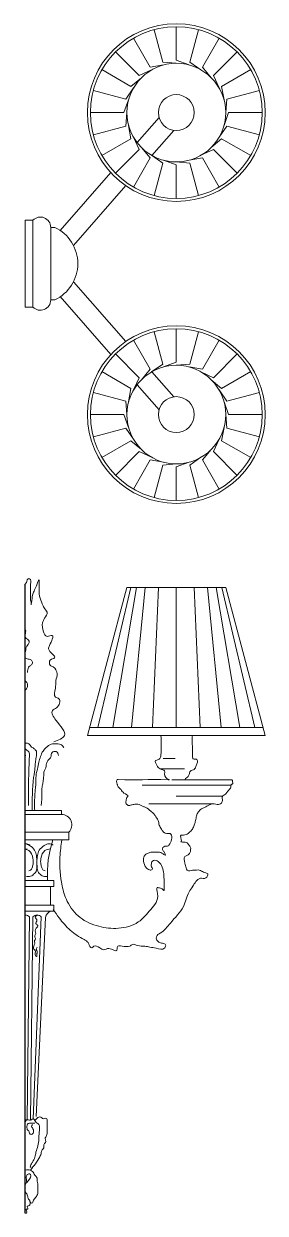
# Model space of a CAD drawing. Header units: inches. Extents: x 230831 to 416194, y 441295 to 526666.
# Drawn here: x 239472 to 239716, y 470354 to 471559 of the extents above; entities that cross this region are included whole.
import ezdxf

# ---------------------------------------------------------------- set-up
doc = ezdxf.new("R2010")
doc.units = ezdxf.units.IN
doc.header["$MEASUREMENT"] = 0
doc.layers.add('brass', color=40, linetype='Continuous')
doc.layers.add('Fabric', color=253, linetype='Continuous', lineweight=0)

# ---------------------------------------------------------------- blocks, each defined once
blk = doc.blocks.new('wall lamp classic side')
blk.add_line((3442.5, 406.4, 0), (3442.5, 1043.7, 0))
at = {"layer": 'brass', "color": 0, "lineweight": 0}
for p, q in [((3579.9, 856.5, 0), (3603.8, 856.5, 0)), ((3582.1, 867, 0), (3594.5, 867, 0)), ((3590.9, 845.4, 0), (3651.5, 845.2, 0)), ((3650.9, 839.9, 0), (3561, 839.9, 0)), ((3632.5, 821.1, 0), (3567.8, 821.1, 0)), ((3642.1, 828.7, 0), (3595.4, 828.7, 0))]:
    blk.add_line(p, q, dxfattribs=at)
at = {"layer": 'brass', "color": 1, "lineweight": 0}
blk.add_line((3442.5, 752.4, 0), (3442.5, 769.6, 0), dxfattribs=at)
at = {"layer": 'brass', "color": 0, "lineweight": 0, "elevation": 0}
for points in [[(3442.5, 810.2), (3479.2, 810.2), (3479.2, 814.3), (3442.5, 814.3)], [(3442.5, 784.4), (3486.5, 784.4), (3486.5, 792.2), (3442.5, 792.2)], [(3442.5, 737.3), (3471.6, 737.3), (3471.6, 743.4), (3442.5, 743.4)], [(3442.5, 718.4), (3468.2, 718.4), (3468.2, 737.3), (3442.5, 737.3)], [(3442.5, 712.2), (3471.6, 712.2), (3471.6, 718.4), (3442.5, 718.4)], [(3442.5, 500.7), (3444.3, 500.8), (3446.7, 706.5)]]:
    blk.add_lwpolyline(points, dxfattribs=at)
for points in [[(3479.2, 810.2, -0.68116), (3486.5, 792.2, 2.488062)], [(3469.1, 712.2, 0.355902), (3463, 705.7), (3453.5, 504.1)], [(3446.7, 706.5, 0.230432), (3442.5, 708.4, 0.230432)], [(3458.7, 706.4, 0.486707), (3450.3, 706.4), (3448, 500.6), (3450.6, 501.8), (3458.7, 706.4)]]:
    blk.add_lwpolyline(points, format="xyb", dxfattribs=at)
at = {"layer": 'brass', "color": 0, "lineweight": 0}
blk.add_arc((3573.6, 749.7, 0), 108.7, 161.3462, 183.2929, dxfattribs=at)
for points, knots in [([(3471.4, 883.9, 0), (3476.2, 885.7, 0), (3487.9, 890, 0), (3475, 902.5, 0), (3467.3, 915.2, 0), (3476.1, 918.2, 0), (3479.5, 927.6, 0), (3470.4, 929.1, 0), (3473.9, 938.2, 0), (3472.9, 945.5, 0), (3476, 953.1, 0), (3472.5, 959.6, 0), (3466.8, 961.1, 0), (3466.5, 967.7, 0), (3477, 968.7, 0), (3464.3, 976, 0), (3468, 983.2, 0), (3473.3, 994.5, 0), (3463.7, 989, 0), (3460.2, 996.7, 0), (3459.1, 1003.2, 0), (3462.1, 1009.4, 0), (3466.4, 1015, 0), (3461.9, 1018.6, 0), (3458.4, 1026.6, 0), (3455.5, 1032.9, 0), (3457.5, 1052.2, 0), (3453.9, 1041.3, 0), (3451.7, 1037.2, 0), (3449.2, 1031, 0), (3449.6, 1027.7, 0), (3448.1, 1021.4, 0), (3448.6, 1025.4, 0), (3447.5, 1027.7, 0), (3448.1, 1032.4, 0), (3447.9, 1037.9, 0), (3447.6, 1043.2, 0), (3448.7, 1049.1, 0), (3444.6, 1049.3, 0), (3444.5, 1046.2, 0), (3443.4, 1044.6, 0), (3442.6, 1043.8, 0), (3442.5, 1043.7, 0)], [0, 0, 0, 0, 12.534422, 30.31009, 40.684003, 45.636695, 55.126575, 58.989233, 67.619899, 75.695718, 82.695684, 90.690983, 94.048421, 99.226807, 104.127109, 115.108392, 118.803015, 129.26518, 134.444992, 140.2331, 149.423749, 154.422424, 161.020419, 166.511032, 168.780889, 187.001048, 195.62792, 202.225779, 208.358529, 212.694803, 220.374247, 222.466648, 225.003943, 227.096391, 231.156132, 238.260559, 243.335218, 249.008955, 250.532682, 253.265862, 256.225527, 256.616389, 256.616389, 256.616389, 256.616389]), ([(3442.5, 998.1, 0), (3443.2, 997.1, 0), (3442.7, 993.5, 0), (3441.5, 988.9, 0), (3449.7, 985.9, 0), (3443.1, 980.6, 0), (3443, 974.9, 0), (3440.3, 968.2, 0), (3446.3, 967.7, 0), (3449.7, 966.4, 0), (3450.1, 962.7, 0), (3446.7, 960.4, 0), (3445, 958.8, 0), (3444.7, 953.1, 0), (3444.8, 954.2, 0), (3444.8, 954.3, 0)], [21.495581, 21.495581, 21.495581, 21.495581, 25.535975, 29.719497, 35.009008, 42.89951, 45.012537, 53.086276, 57.154324, 60.233167, 63.236341, 66.19595, 71.015418, 73.72141, 74.020262, 74.020262, 74.020262, 74.020262]), ([(3442.5, 945.6, 0), (3443.2, 945.1, 0), (3444.5, 943.8, 0), (3444.9, 941.3, 0), (3444.7, 938.5, 0), (3443.2, 937.2, 0), (3442.5, 936.3, 0)], [51.694774, 51.694774, 51.694774, 51.694774, 54.104492, 56.88981, 59.026035, 62.373945, 62.373945, 62.373945, 62.373945]), ([(3442.5, 882.5, 0), (3443.3, 882.5, 0), (3444.5, 882.5, 0), (3446.4, 881.9, 0), (3447.7, 880.4, 0), (3448.5, 878.4, 0), (3450.9, 877.6, 0), (3452.4, 876, 0), (3454.1, 874.2, 0), (3453.8, 871.9, 0), (3453.8, 869.4, 0), (3453.3, 866.9, 0), (3453.1, 864.3, 0), (3452.5, 861.2, 0), (3452.4, 858, 0), (3452.1, 854.2, 0), (3451.5, 850.9, 0), (3449.5, 837.6, 0), (3449.5, 825.5, 0), (3449.6, 814.3, 0)], [26.087299, 26.087299, 26.087299, 26.087299, 28.358724, 29.874849, 31.82241, 34.16911, 35.902612, 38.866404, 40.762495, 43.210178, 45.250759, 48.233849, 50.698471, 53.379065, 57.466531, 60.32697, 64.766454, 67.447049, 100.876678, 100.876678, 100.876678, 100.876678]), ([(3481.6, 877.6, 0), (3481, 878.8, 0), (3479.5, 881.5, 0), (3474.2, 881.8, 0), (3468.6, 882.1, 0), (3464, 878.4, 0), (3460, 874.4, 0), (3458, 869, 0), (3455.9, 862.9, 0), (3455.3, 857, 0), (3453.1, 850.4, 0), (3453.6, 843.7, 0), (3452.8, 837.1, 0), (3451.9, 827.5, 0), (3451.9, 820, 0), (3452.1, 814.3, 0)], [0, 0, 0, 0, 3.823046, 8.588096, 14.456077, 20.427538, 25.30417, 31.544533, 37.315719, 44.506114, 49.474241, 57.915326, 64.133334, 69.665529, 86.6587, 86.6587, 86.6587, 86.6587]), ([(3479.4, 784.5, 0), (3478.7, 778.7, 0), (3476.8, 763.2, 0), (3478.2, 741.9, 0), (3484.7, 720.5, 0), (3496.9, 704.4, 0), (3516.5, 696, 0), (3537.1, 693.7, 0), (3557.4, 699, 0), (3569.4, 714.1, 0), (3579, 724.1, 0), (3574.4, 737.3, 0), (3579.6, 735.4, 0), (3581.9, 734.7, 0), (3583.6, 730.7, 0), (3583, 744.2, 0), (3583, 750.6, 0), (3580.7, 761.8, 0), (3573.6, 764.3, 0), (3571.1, 762.9, 0), (3570.2, 760.5, 0), (3569.7, 757.6, 0), (3571.9, 755.3, 0), (3570.1, 753.3, 0), (3567.5, 754.3, 0), (3564.7, 756.1, 0), (3562.7, 760.2, 0), (3561.6, 764.9, 0), (3563.3, 769, 0), (3565.7, 770.7, 0), (3568.5, 771.7, 0), (3571.3, 772.2, 0), (3574.4, 772, 0), (3578.2, 772.2, 0), (3581.1, 771.5, 0), (3585.3, 767.9, 0), (3583.6, 772.2, 0), (3581.8, 773.4, 0), (3581.4, 775.8, 0), (3582.7, 778, 0), (3585.2, 778.2, 0), (3587.4, 778.2, 0), (3588.2, 779.6, 0), (3591, 782.5, 0), (3592.2, 791.9, 0), (3585.9, 790.7, 0), (3583.3, 791.5, 0), (3581.1, 793.9, 0), (3579.8, 796.6, 0), (3577.7, 799.6, 0), (3577.9, 803.7, 0), (3575.2, 807.2, 0), (3572.9, 811, 0), (3569.2, 814, 0), (3565.7, 817.2, 0), (3560.9, 818.5, 0), (3557.7, 820.8, 0), (3553.9, 820.6, 0), (3550.8, 820.4, 0), (3547.7, 818.6, 0), (3543.9, 821.1, 0), (3544.8, 825, 0), (3545.3, 827.6, 0), (3547.9, 829.6, 0), (3541.5, 831.5, 0), (3540.1, 835.2, 0), (3537.1, 837.4, 0), (3535.9, 839.6, 0), (3535.5, 842.1, 0), (3534.3, 845.7, 0), (3554.9, 844.7, 0), (3566.9, 846.2, 0), (3589.6, 845.3, 0), (3581.3, 847.8, 0), (3586, 855.1, 0), (3578.4, 855.9, 0), (3576, 859.6, 0), (3572.8, 865.3, 0), (3577.3, 865.5, 0), (3580.8, 868.9, 0), (3579.6, 877.7, 0), (3580.4, 887.6, 0), (3579.8, 890.2, 0)], [0, 0, 0, 0, 17.499902, 46.747653, 63.26858, 84.046518, 104.996809, 125.136255, 146.150605, 164.012678, 181.679284, 187.560157, 190.892737, 194.217492, 194.704321, 203.001208, 211.718582, 225.069178, 229.984228, 231.254333, 233.201467, 237.337022, 239.48098, 240.875181, 243.956427, 246.614923, 250.908982, 257.280982, 260.397928, 263.664878, 265.526096, 269.286879, 272.11918, 274.951481, 280.25648, 282.796526, 285.549994, 288.511572, 290.050663, 292.292164, 295.198764, 297.207254, 298.295967, 299.690287, 309.922616, 313.415418, 316.171024, 318.018842, 322.91141, 325.152911, 328.910463, 334.366153, 337.808796, 342.277073, 348.506222, 351.540437, 357.204106, 359.600727, 362.897572, 366.279549, 369.633059, 373.856351, 376.780774, 377.595539, 382.785221, 387.410414, 390.669795, 393.504807, 394.483682, 398.898982, 399.927694, 450.43053, 451.447371, 455.488796, 462.307217, 467.188139, 472.254206, 477.214109, 480.126766, 482.536483, 495.411916, 503.725902, 503.725902, 503.725902, 503.725902]), ([(3604.9, 845.3, 0), (3604.8, 845.4, 0), (3603.6, 845.9, 0), (3607.4, 848.2, 0), (3608.6, 850.6, 0), (3609.3, 855, 0), (3614.5, 855.1, 0), (3615.4, 859.8, 0), (3617.2, 862.6, 0), (3617.1, 866, 0), (3614.6, 866.4, 0), (3612.5, 866.5, 0), (3611.8, 866.7, 0), (3611.8, 872, 0), (3611.8, 881.7, 0), (3611.5, 887.2, 0), (3611.8, 890.2, 0)], [437.439726, 437.439726, 437.439726, 437.439726, 437.793642, 441.136296, 444.419102, 447.910827, 452.193272, 456.595701, 460.260123, 463.035795, 464.39299, 467.311215, 469.600548, 470.602227, 471.31774, 486.719172, 486.719172, 486.719172, 486.719172]), ([(3442.5, 871, 0), (3442.5, 871, 0), (3442.7, 870.2, 0), (3442.4, 868.2, 0), (3442.2, 865.3, 0), (3442.3, 860.7, 0), (3442.3, 857.4, 0), (3442.3, 855, 0)], [5.497131, 5.497131, 5.497131, 5.497131, 5.512837, 7.819913, 11.673638, 14.365203, 21.542802, 21.542802, 21.542802, 21.542802]), ([(3442.5, 876.6, 0), (3442.6, 876.6, 0), (3443.3, 876.3, 0), (3444.4, 874.9, 0), (3446.4, 873.9, 0), (3446.9, 871.3, 0), (3446.7, 868.5, 0), (3446.5, 864.6, 0), (3446.2, 856, 0), (3445.7, 840.7, 0), (3445.7, 827.2, 0), (3445.7, 819.4, 0)], [4.36828, 4.36828, 4.36828, 4.36828, 4.861075, 6.805135, 9.265655, 11.174231, 14.281724, 17.759549, 22.698374, 40.255008, 63.470324, 63.470324, 63.470324, 63.470324]), ([(3470.7, 714, 0), (3472.7, 711.2, 0), (3477.9, 703.7, 0), (3487.7, 692.3, 0), (3498.4, 685.4, 0), (3507, 680.9, 0), (3507.3, 676.2, 0), (3510.4, 674.9, 0), (3512.7, 678.7, 0), (3517.5, 675.2, 0), (3522.3, 672.2, 0), (3527.7, 676.5, 0), (3536.1, 669.4, 0), (3534.7, 680.6, 0), (3546.3, 673.6, 0), (3551.4, 679.9, 0), (3557.1, 676.4, 0), (3562.9, 677.2, 0), (3569.2, 675.7, 0), (3575.5, 674.9, 0), (3583.2, 672.1, 0), (3585.7, 679, 0), (3581.1, 679.8, 0), (3577.8, 680.6, 0), (3574.3, 683.9, 0), (3576, 688.5, 0), (3582.9, 691.5, 0), (3590.5, 702.5, 0), (3603.7, 714.4, 0), (3606.4, 729.4, 0), (3612, 737.2, 0), (3615, 742.2, 0), (3619.5, 746.8, 0), (3625.3, 744.1, 0), (3628.9, 750.6, 0), (3623.4, 751.2, 0), (3620.8, 753.2, 0), (3617.3, 754.3, 0), (3614.7, 753.5, 0), (3611.9, 753.9, 0), (3609.4, 752.8, 0), (3606.3, 753.3, 0), (3605.1, 757, 0), (3604.3, 761.1, 0), (3602.2, 767.8, 0), (3607.1, 768.8, 0), (3609.5, 771.2, 0), (3610, 774.3, 0), (3610.2, 777.3, 0), (3608.1, 779.1, 0), (3607.1, 781.4, 0), (3604.2, 782.5, 0), (3602.9, 781.5, 0), (3599.4, 782.7, 0), (3602.2, 782.6, 0), (3597.3, 790.3, 0), (3604.9, 788.8, 0), (3608.4, 791.7, 0), (3612, 795, 0), (3613.6, 799.2, 0), (3615, 803.2, 0), (3615.5, 807.5, 0), (3616.8, 811.5, 0), (3618.8, 814.2, 0), (3621.2, 816.2, 0), (3623.8, 817.4, 0), (3626.7, 818.5, 0), (3629.3, 820.1, 0), (3633.3, 821.8, 0), (3637.7, 819.4, 0), (3642.4, 822.2, 0), (3642.2, 825.7, 0), (3641.4, 828.5, 0), (3644.1, 830, 0), (3646.7, 831.8, 0), (3648.2, 835.1, 0), (3651.4, 837, 0), (3650.4, 840.6, 0), (3653.2, 841.1, 0), (3652.5, 843.4, 0), (3652.2, 845.2, 0), (3651.7, 845.2, 0), (3651.5, 845.2, 0)], [0, 0, 0, 0, 10.340615, 27.363607, 44.456709, 49.386965, 54.903269, 55.854043, 58.439951, 64.718556, 69.29818, 74.549564, 82.866432, 85.885601, 98.572551, 101.824272, 107.368855, 114.610748, 119.80163, 126.229989, 134.955662, 138.381219, 142.014028, 145.817309, 149.436526, 154.472969, 157.309072, 171.761364, 193.164598, 208.955163, 215.708211, 221.543103, 227.134823, 232.555943, 237.259193, 240.497539, 245.474209, 247.953761, 250.975878, 253.38152, 256.153819, 258.926118, 261.613658, 266.568636, 273.360927, 276.393276, 279.710962, 282.933926, 285.941502, 287.793739, 290.94845, 293.054777, 295.796127, 297.734298, 297.864618, 303.732553, 308.219802, 312.828482, 317.900386, 322.342112, 326.00401, 330.869766, 335.172241, 338.334972, 340.948278, 344.238256, 347.039518, 350.166086, 353.655841, 359.279172, 363.508542, 367.239902, 369.030095, 371.440844, 375.139028, 378.738954, 382.081608, 385.228746, 386.102229, 389.509735, 390.382749, 390.918894, 390.918894, 390.918894, 390.918894]), ([(3442.5, 780.6, 0), (3444, 780.4, 0), (3447.7, 778.4, 0), (3452.4, 774.8, 0), (3453.9, 768.4, 0), (3454.5, 762.6, 0), (3454.2, 757, 0), (3454, 751.9, 0), (3451, 749.7, 0), (3449.2, 748, 0), (3446.5, 747.2, 0), (3444.7, 747.4, 0), (3443.7, 747.5, 0)], [4.884613, 4.884613, 4.884613, 4.884613, 9.576337, 16.476282, 22.271799, 28.40723, 33.789753, 39.61052, 42.184589, 44.571222, 47.010961, 50.065563, 50.065563, 50.065563, 50.065563]), ([(3447.1, 779.3, 0), (3445.8, 779.9, 0), (3444.3, 780.6, 0), (3442.7, 780.6, 0), (3442.5, 780.6, 0)], [0, 0, 0, 0, 4.14232, 4.884613, 4.884613, 4.884613, 4.884613]), ([(3442.5, 775, 0), (3443.9, 774.7, 0), (3448, 773.5, 0), (3450.5, 766.6, 0), (3450.7, 760.5, 0), (3449.6, 756.4, 0), (3448.2, 753.8, 0), (3446.6, 753.2, 0), (3446, 753, 0)], [1.802632, 1.802632, 1.802632, 1.802632, 5.77514, 14.622615, 20.586661, 24.362238, 27.186667, 29.139202, 29.139202, 29.139202, 29.139202]), ([(3447, 419.1, 0), (3447.4, 417.6, 0), (3447.9, 415.3, 0), (3446, 413.6, 0), (3443.6, 413.3, 0), (3445.9, 410.9, 0), (3444.4, 410, 0), (3442.5, 411.1, 0), (3444.6, 408.1, 0), (3443.8, 406.1, 0), (3442.9, 406.3, 0), (3442.5, 406.4, 0)], [0, 0, 0, 0, 4.330911, 6.116579, 7.351743, 10.006154, 10.840968, 11.765769, 14.675205, 15.984431, 17.137542, 17.137542, 17.137542, 17.137542])]:
    blk.add_open_spline(points, degree=3, knots=knots, dxfattribs=at)
for points in [[(3476.3, 870.1, 0), (3473.9, 874, 0), (3470.6, 873.6, 0), (3469.1, 872.1, 0), (3468.5, 868.6, 0), (3465.4, 864.9, 0), (3464.1, 861.9, 0), (3462.8, 856.3, 0), (3462, 854.7, 0), (3461.1, 847.8, 0), (3460.7, 844.6, 0), (3460, 840.2, 0), (3459.6, 837.9, 0), (3459.4, 832.4, 0), (3458.7, 819.2, 0)], [(3470.8, 779.3, 0), (3466.8, 780.6, 0), (3461.7, 778.7, 0), (3456.7, 774, 0), (3454.9, 768.5, 0), (3454.3, 762.4, 0), (3454.5, 757, 0), (3455.8, 751.4, 0), (3457.7, 749.6, 0), (3459.6, 748.2, 0), (3461.9, 747.4, 0), (3464.9, 747.5, 0)], [(3468, 775.3, 0), (3462.5, 773.6, 0), (3458.4, 765.7, 0), (3458.3, 759.8, 0), (3459.3, 756.2, 0), (3460.9, 753.8, 0), (3462.6, 753, 0)], [(3455.2, 708.3, 0), (3452.6, 706.2, 0), (3454.4, 702.8, 0), (3453.1, 699.8, 0), (3455.1, 697.8, 0), (3453.7, 694.9, 0), (3452.7, 692.5, 0), (3453.1, 689.7, 0), (3452.5, 688.3, 0), (3452.5, 685.1, 0), (3453, 683.8, 0), (3452, 682.5, 0), (3452.2, 679.5, 0), (3451.6, 678, 0), (3451.2, 673.6, 0), (3452.6, 672.4, 0), (3452.5, 669.2, 0), (3452.9, 667.2, 0), (3453.9, 666.3, 0), (3454.3, 667.4, 0), (3454.2, 669, 0), (3454.5, 669.7, 0), (3454.6, 670.3, 0), (3454.3, 672.4, 0), (3453.8, 673.3, 0), (3454.5, 675.8, 0)], [(3442.5, 498.8, 0), (3443.8, 500.7, 0), (3448, 500.6, 0), (3451, 501.7, 0), (3452.2, 500.1, 0), (3453.7, 498.1, 0), (3455.3, 497, 0), (3456.4, 496.1, 0), (3456.8, 493, 0), (3456.8, 489.7, 0), (3456.5, 486.1, 0), (3456.3, 481.2, 0), (3455.2, 474.5, 0), (3453.4, 468, 0), (3452.2, 463, 0), (3450, 458.1, 0), (3448.3, 455.4, 0), (3447.9, 453, 0), (3448.5, 453, 0)], [(3449.9, 496.2, 0), (3448.8, 494.2, 0), (3449.7, 492.7, 0), (3450.8, 490.7, 0), (3450.5, 487.3, 0), (3448.6, 486, 0), (3446.9, 487.2, 0), (3446, 489.6, 0), (3445.1, 490.3, 0), (3444.3, 491.7, 0), (3444.2, 494.2, 0), (3444.8, 496.3, 0), (3446.7, 497.4, 0), (3448.3, 497.5, 0), (3452.1, 497.4, 0)], [(3452, 500.5, 0), (3453.6, 501.5, 0), (3455.2, 503.1, 0), (3457.2, 503.9, 0), (3459.3, 502.9, 0), (3460.7, 502, 0), (3462.7, 502.5, 0), (3464.4, 501.7, 0), (3464.7, 499.5, 0), (3464.7, 494.6, 0), (3464.8, 489, 0), (3464.2, 485.1, 0), (3462.7, 481.6, 0), (3463.4, 478.4, 0), (3461.7, 476.3, 0), (3461.3, 472.3, 0), (3459.6, 470.4, 0), (3458.8, 467.6, 0), (3457.2, 463.4, 0), (3447.8, 449.8, 0)], [(3442.5, 450, 0), (3447.8, 449.8, 0), (3450, 448.6, 0), (3452.2, 444.9, 0), (3454, 442.9, 0), (3454.6, 440.4, 0), (3454.6, 438.6, 0), (3455.1, 436.1, 0), (3455.1, 434, 0), (3455.3, 431.6, 0), (3455.3, 428.8, 0), (3455.1, 426, 0), (3454.4, 424.1, 0), (3453, 422.1, 0), (3451.6, 420.4, 0), (3450.5, 418.3, 0), (3449.9, 416.9, 0), (3448.3, 416.6, 0), (3446.8, 419.6, 0), (3445.8, 420.6, 0), (3444.8, 423.9, 0), (3444, 425.7, 0), (3442.5, 428.6, 0), (3442.5, 432.9, 0), (3442.5, 434.7, 0), (3444, 437.5, 0), (3448.1, 444.2, 0), (3446.9, 446.1, 0), (3444, 444.6, 0), (3443.6, 443.2, 0), (3443.7, 440.7, 0), (3444, 437.5, 0)]]:
    blk.add_spline(points, degree=3, dxfattribs=at)
for points in [[(3444.4, 775.3, 0), (3443.7, 775.2, 0), (3443.1, 775.1, 0), (3442.5, 775, 0)], [(3443.2, 708.4, 0), (3443, 708.2, 0), (3442.7, 708.1, 0), (3442.5, 707.9, 0)]]:
    blk.add_open_spline(points, degree=3, dxfattribs=at)
at = {"layer": 'Fabric', "color": 8, "lineweight": 0}
for p, q in [((3549.3, 1040.2), (3516.1, 898.2)), ((3555.2, 1040.2), (3531.3, 898.2)), ((3563.9, 1040.2), (3550.2, 898.2)), ((3577.3, 1040.2), (3571.4, 898.2)), ((3595.5, 1040.2), (3595.5, 898.2)), ((3613.7, 1040.2), (3619.6, 898.2)), ((3627.1, 1040.2), (3640.9, 898.2)), ((3635.8, 1040.2), (3659.8, 898.2)), ((3641.7, 1040.2), (3674.9, 898.2)), ((3507.7, 898.2), (3683.4, 898.2))]:
    blk.add_line(p, q, dxfattribs=at)
at = {"layer": 'Fabric', "color": 0, "lineweight": 0}
blk.add_lwpolyline([(3545.5, 1040.2), (3645.5, 1040.2), (3685.5, 890.2), (3505.5, 890.2), (3545.5, 1040.2)], dxfattribs=at)
blk = doc.blocks.new('wall lamp classic top')
at = {"color": 8, "lineweight": 0}
for p, q in [((3581.8, 1572.6), (3573, 1605.4)), ((3595.5, 1574.4), (3595.5, 1608.4)), ((3609.2, 1572.6), (3618, 1605.4)), ((3569, 1567.3), (3552, 1596.7)), ((3622, 1567.3), (3639, 1596.7)), ((3558, 1558.9), (3534, 1582.9)), ((3633, 1558.9), (3657, 1582.9)), ((3582.6, 1569.7), (3569, 1567.3)), ((3595.5, 1571.4), (3581.8, 1572.6)), ((3608.5, 1569.7), (3595.5, 1574.4)), ((3620.5, 1564.7), (3609.2, 1572.6)), ((3630.9, 1556.7), (3622, 1567.3)), ((3549.6, 1547.9), (3520.2, 1564.9)), ((3560.2, 1556.7), (3549.6, 1547.9)), ((3570.5, 1564.7), (3558, 1558.9)), ((3638.8, 1546.4), (3633, 1558.9)), ((3641.4, 1547.9), (3670.9, 1564.9)), ((3544.3, 1535.1), (3511.5, 1543.9)), ((3552.2, 1546.4), (3544.3, 1535.1)), ((3643.8, 1534.3), (3641.4, 1547.9)), ((3646.7, 1535.1), (3679.6, 1543.9)), ((3547.2, 1534.3), (3542.5, 1521.4)), ((3645.5, 1521.4), (3646.7, 1535.1)), ((3542.5, 1521.4), (3508.5, 1521.4)), ((3545.5, 1521.4), (3544.3, 1507.7)), ((3643.8, 1508.4), (3648.5, 1521.4)), ((3648.5, 1521.4), (3682.5, 1521.4)), ((3544.3, 1507.7), (3511.5, 1498.9)), ((3547.2, 1508.4), (3549.6, 1494.9)), ((3638.8, 1496.4), (3646.7, 1507.7)), ((3646.7, 1507.7), (3679.6, 1498.9)), ((3549.6, 1494.9), (3520.2, 1477.9)), ((3552.2, 1496.4), (3558, 1483.9)), ((3630.9, 1486), (3641.4, 1494.9)), ((3641.4, 1494.9), (3670.9, 1477.9)), ((3558, 1483.9), (3534, 1459.9)), ((3560.2, 1486), (3569, 1475.5)), ((3620.5, 1478.1), (3633, 1483.9)), ((3633, 1483.9), (3657, 1459.9)), ((3569, 1475.5), (3552, 1446)), ((3570.5, 1478.1), (3581.8, 1470.2)), ((3582.6, 1473.1), (3595.5, 1468.4)), ((3595.5, 1471.4), (3609.2, 1470.2)), ((3608.5, 1473.1), (3622, 1475.5)), ((3622, 1475.5), (3639, 1446)), ((3581.8, 1470.2), (3573, 1437.3)), ((3595.5, 1468.4), (3595.5, 1434.4)), ((3609.2, 1470.2), (3618, 1437.3)), ((3595.5, 1268.4), (3595.5, 1302.4)), ((3569, 1261.3), (3552, 1290.7)), ((3581.8, 1266.6), (3573, 1299.4)), ((3609.2, 1266.6), (3618, 1299.4)), ((3622, 1261.3), (3639, 1290.7)), ((3558, 1252.8), (3534, 1276.9)), ((3570.5, 1258.7), (3581.8, 1266.6)), ((3582.6, 1263.7), (3595.5, 1268.4)), ((3595.5, 1265.4), (3609.2, 1266.6)), ((3633, 1252.8), (3657, 1276.9)), ((3549.6, 1241.9), (3520.2, 1258.9)), ((3560.2, 1250.7), (3569, 1261.3)), ((3608.5, 1263.7), (3622, 1261.3)), ((3620.5, 1258.7), (3633, 1252.8)), ((3641.4, 1241.9), (3670.9, 1258.9)), ((3547.2, 1228.3), (3549.6, 1241.9)), ((3552.2, 1240.4), (3558, 1252.8)), ((3630.9, 1250.7), (3641.4, 1241.9)), ((3544.3, 1229.1), (3511.5, 1237.9)), ((3638.8, 1240.4), (3646.7, 1229.1)), ((3646.7, 1229.1), (3679.6, 1237.9)), ((3545.5, 1215.4), (3544.3, 1229.1)), ((3643.8, 1228.3), (3648.5, 1215.4)), ((3542.5, 1215.4), (3508.5, 1215.4)), ((3547.2, 1202.4), (3542.5, 1215.4)), ((3645.5, 1215.4), (3646.7, 1201.6)), ((3648.5, 1215.4), (3682.5, 1215.4)), ((3544.3, 1201.6), (3511.5, 1192.8)), ((3552.2, 1190.4), (3544.3, 1201.6)), ((3643.8, 1202.4), (3641.4, 1188.9)), ((3646.7, 1201.6), (3679.6, 1192.8)), ((3549.6, 1188.9), (3520.2, 1171.9)), ((3560.2, 1180), (3549.6, 1188.9)), ((3638.8, 1190.4), (3633, 1177.9)), ((3641.4, 1188.9), (3670.9, 1171.9)), ((3558, 1177.9), (3534, 1153.8)), ((3569, 1169.5), (3552, 1140)), ((3570.5, 1172.1), (3558, 1177.9)), ((3582.6, 1167.1), (3569, 1169.5)), ((3620.5, 1172.1), (3609.2, 1164.2)), ((3630.9, 1180), (3622, 1169.5)), ((3622, 1169.5), (3639, 1140)), ((3633, 1177.9), (3657, 1153.8)), ((3581.8, 1164.2), (3573, 1131.3)), ((3595.5, 1165.4), (3581.8, 1164.2)), ((3608.5, 1167.1), (3595.5, 1162.4)), ((3595.5, 1162.4), (3595.5, 1128.4)), ((3609.2, 1164.2), (3618, 1131.3))]:
    blk.add_line(p, q, dxfattribs=at)
at = {"lineweight": 0}
for p, q in [((3578, 1516.5, 0), (3555.8, 1491, 0)), ((3593.1, 1503.4, 0), (3570.8, 1477.9, 0)), ((3529.2, 1460.6, 0), (3478, 1401.9, 0)), ((3544.3, 1447.4, 0), (3491.3, 1386.7, 0)), ((3544.3, 1289.3, 0), (3491.3, 1350, 0)), ((3529.2, 1276.2, 0), (3478, 1334.9, 0)), ((3593.1, 1233.4, 0), (3570.8, 1258.8, 0)), ((3578, 1220.2, 0), (3555.8, 1245.7, 0))]:
    blk.add_line(p, q, dxfattribs=at)
at = {"lineweight": 0, "elevation": 0}
blk.add_lwpolyline([(3468.3, 1368.4), (3468.3, 1331.6), (3472.4, 1331.6, 0.635446), (3472.4, 1405.1), (3468.3, 1405.1), (3468.3, 1368.4)], format="xyb", dxfattribs=at)
at = {"lineweight": 0}
for centre, radius in [((3595.5, 1521.4), 90), ((3595.5, 1521.4), 50), ((3595.5, 1521.4), 18.2), ((3595.5, 1215.4), 90), ((3595.5, 1215.4), 50), ((3595.5, 1215.4), 18.2)]:
    blk.add_circle(centre, radius, dxfattribs=at)
at = {"color": 8, "lineweight": 0}
for centre in [(3595.5, 1521.4), (3595.5, 1215.4)]:
    blk.add_circle(centre, 87, dxfattribs=at)
at = {"layer": 'brass', "color": 0, "lineweight": 0, "elevation": 0}
blk.add_lwpolyline([(3450.3, 1412.3), (3450.3, 1324.4), (3442.5, 1324.4), (3442.5, 1412.3)], close=True, dxfattribs=at)
for points in [[(3468.3, 1405.1, 0.68116), (3450.3, 1412.3, -2.488062)], [(3468.3, 1331.6, -0.68116), (3450.3, 1324.4, 2.488062)]]:
    blk.add_lwpolyline(points, format="xyb", dxfattribs=at)

msp = doc.modelspace()

# ---------------------------------------------------------------- block references
for name in ['wall lamp classic top', 'wall lamp classic side']:
    msp.add_blockref(name, (236030.535, 469947.749))

doc.saveas('drawing.dxf')
